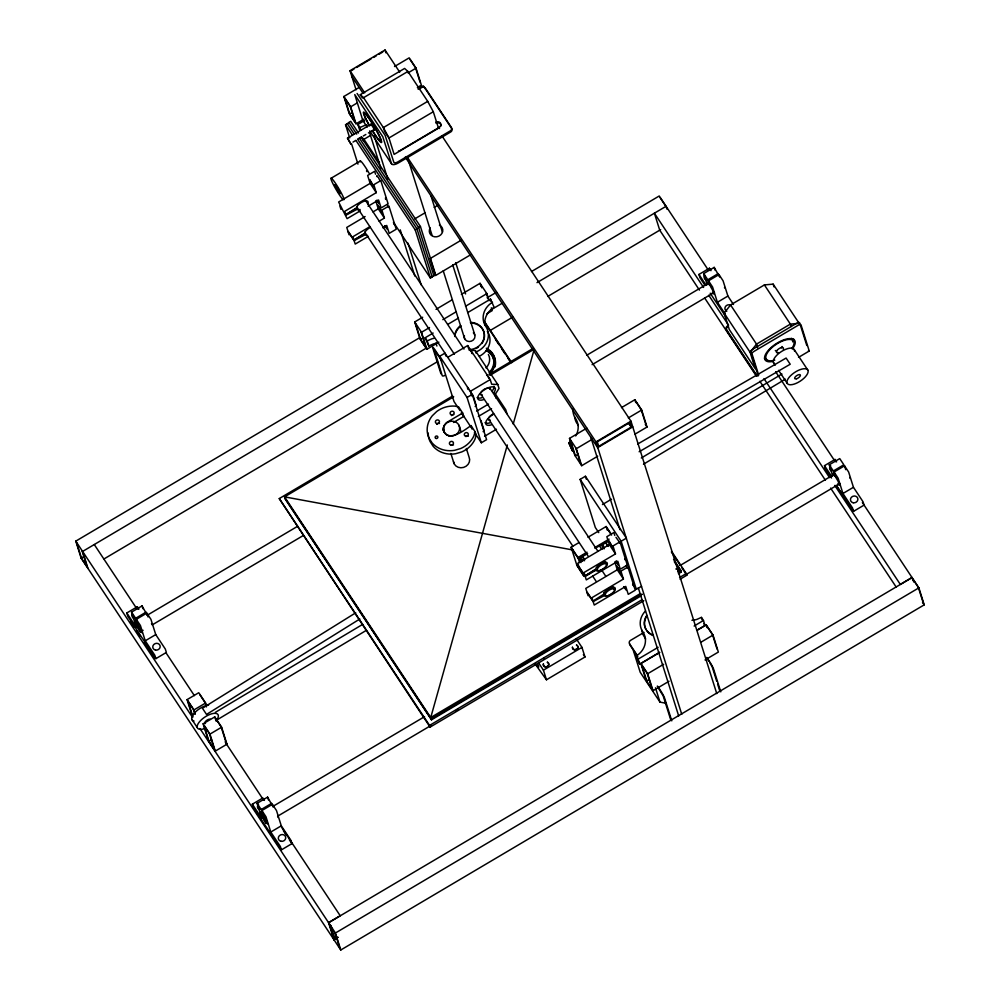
<?xml version="1.0" encoding="UTF-8"?>
<svg xmlns="http://www.w3.org/2000/svg" width="1000" height="1000" viewBox="0 0 1000 1000"><rect width="100%" height="100%" fill="white"/><g stroke="black" fill="none" stroke-linecap="round" stroke-linejoin="round"><path stroke-width="1.5" d="M443.25 429.8L443.837 425.863L446.475 422.6L462.675 413.025L458.6 406.863L454.812 406.112A24.55 22.1 -17.5 0 0 436.788 411.438L432.275 415.775A24.55 22.1 -17.5 0 0 428.963 438.05L432.1 442.925A24.55 22.1 -17.5 0 0 454.538 450.337L460.688 448.525A24.55 22.1 -17.5 0 0 473.925 435.8L475.112 431.788L471.012 425.6C464.825 429.8 447.8 443.575 443.25 429.8L443.963 432.062M507.325 444.988L430.737 717.525L431.475 719.837L640.913 595.95M513.225 424.025L533.837 350.637M475.112 431.788L476.175 435.175L475 439.188A24.55 22.1 -17.5 0 1 461.75 451.925L455.613 453.738A24.55 22.1 -17.5 0 1 433.175 446.325L430.025 441.45A24.55 22.1 -17.5 0 1 428.225 433M347.5 138.162L350.9 144.025L347.5 138.162L370.613 124.488M724.137 313.113L730.562 304.95L764.4 284.925L773.15 284.125L799.112 323.3L790.362 324.113L756.525 344.125L750.1 352.3L755.275 368.713L729.312 329.538L724.137 313.113L750.1 352.3M140.412 631.875L135.013 622.475L140.113 631.65L143.1 630.288M355.712 612.812L202.425 708.238L206.525 714.425L359.812 619M216.537 720.175L366.438 630.3M643.475 464.212L785.337 379.15M215.362 712.337L362.7 624.362M641.3 458L781.938 374.012M356.087 89.8L350.025 70.713L385.037 50L399.7 72.138M351.375 70.588L353.988 69.037M356.6 67.487L370.975 58.987M373.587 57.438L376.2 55.9M378.812 54.35L382.738 52.025M364.025 119.075L356.025 123.8L349.2 113.488L343.837 96.512L358.512 87.837M394.513 66.525L409.188 57.85L416.025 68.162L421.375 85.15L417.375 87.513M360.275 94.663L404.613 68.438L407.9 71.45L427.713 101.363L433.312 111.737L438.488 128.162L394.137 154.388L388.963 137.975L383.363 127.587L363.55 97.688L360.275 94.663L362.488 98.012M363.55 97.688L407.9 71.45M356.025 123.8L350.675 106.825L357.337 102.875M408.013 72.9L416.025 68.162M349.7 113.963L344.7 98.112L350.175 106.35L355.163 122.212L349.7 113.963L352.375 112.375M349.688 137.887L345.55 124.763L349.038 122.525M359.487 129.537L357.887 124.45L364.55 120.5M417.9 88.95L423.225 85.787L425.275 88.888A2.725 2.45 -17.5 0 1 425.725 89.338L451.688 128.525A2.725 2.45 -17.5 0 1 450.725 131.962L398.212 163.025A6.825 2.875 -33.5 0 1 391.488 163.65L382.8 136.762L354.762 94.575L362.788 120.337A6.825 2.875 -33.5 0 0 364.538 121.35M419.05 89.075L421.675 87.525A2.725 2.45 -17.5 0 1 425.375 88.2L451.337 127.387A2.725 2.45 -17.5 0 1 450.363 130.825L397.863 161.887A4.088 1.725 -33.5 0 1 393.825 162.262L385.138 135.387L357.1 93.488M353.013 142.088L355.575 140.562M358.137 139.05L360.712 137.525M363.275 136.012L365.838 134.488M368.413 132.975L374.825 129.175M427.713 101.363L383.363 127.587L384.525 131.263L388.963 137.975L433.312 111.737M361.788 137.287L363.975 139.3L370.688 135.325M330.95 178.337L360.125 161.088M435.75 122.25A3.413 3.075 -17.5 0 1 440.375 123.1A3.413 3.075 -17.5 0 1 439.162 127.413L400.15 150.488A3.413 3.075 -17.5 0 1 398.462 151.012M375.55 174.213L374.637 171.312L367.638 175.45L370.138 183.375L338.625 202.013L347.1 218.65L360.225 210.888M368.1 206.225L378.6 200.012L381.1 207.938L388.1 203.8L380.788 180.588L373.787 184.725L376.275 192.65L344.775 211.287L345.85 214.688L356.4 207.913A6.825 2.875 -33.5 0 1 363.675 201.375A6.825 2.875 -33.5 0 1 367.775 203.738M345.812 214.638L356.425 208.438M345.988 215.2L356.863 209.375A6.825 2.875 -33.5 0 0 360.125 209.488M365.125 216.562L346.75 227.438L347.825 230.837L353.975 240.113L364.525 233.337A6.825 2.875 -33.5 0 1 369.5 227.9M373 211.9L378.263 208.8L375.763 200.875M369.963 226.625L352.9 236.713L353.975 240.113M379.15 221.188L384.4 218.075L381.9 210.15L388.913 206.012L396.225 229.225L389.225 233.363L386.725 225.438L382.788 227.775M353.938 240.062L364.55 233.863M354.113 240.625L364.988 234.8A6.825 2.875 -33.5 0 0 366.9 235.175M368.35 236.312L355.225 244.075L354.15 240.675L348 231.4L349.075 234.8M414.712 218.9L425.087 212.763M434.162 207.387L438.05 205.087M361.062 136.912L420.425 226.513L418.638 227.562L433.888 275.812M416.938 228.75L432.188 277L430.4 278.05L415.238 229.938L418.713 227.7L359.275 137.975M461.275 240.15L430.163 258.562L435.513 275.538L470.525 254.838M432.1 276.875L435.588 274.637L420.425 226.513M438.875 342.175L426.875 349.275L420.037 338.963L414.688 321.975L422.688 317.238M436.025 309.35L452.025 299.887M461.362 294.363L480.037 283.312L486.863 293.625L489.1 300.712M426.875 349.275L421.512 332.287L429.513 327.55M442.85 319.662L456.188 311.775M465.525 306.25L486.863 293.625M862.387 502.55L918.863 587.863L924.225 604.85L340.775 950L81.137 558.112L75.775 541.138L419.938 337.537M487.15 297.775L496.562 292.213M531.512 271.537L659.225 195.987L708.337 270.138M421.012 331.825L426.012 347.675L420.55 339.425L423.212 337.85M438.275 343.062A19.163 17.25 -17.5 0 0 433.363 343.963L428.8 345.975L425.138 337.788L433.137 333.05M447.812 324.375L458.475 318.062M467.812 312.538L490.487 299.125L494.137 307.312A19.163 17.25 -17.5 0 0 484.913 325.225M426.763 347.85L82.6 551.438L87.963 568.425M491.287 309.675L502.05 303.312M537 282.638L666.062 206.3L666.95 209.137M486.887 313.775L492.212 310.613L491.325 307.787M81.137 558.112L85.162 555.725M459.988 410.55L454.012 401.525L439.725 356.238L444.975 353.125L445.9 356.05M104.1 558.888L437.5 361.65M489.925 330.637L512.775 317.125M547.737 296.45L660.662 229.638M447.837 357.287L467.675 345.55L490.213 379.575L491.688 384.237L497.775 384.5L499.025 388.462L495 394.725L496.1 398.225M643.812 600.688L430.1 727.113L279.262 498.562L452.65 396M488.938 374.525L533.288 348.288M453.7 396.8L284.538 496.863L285.275 499.188L431.475 719.837M489.95 375.35L532.913 349.938M490.213 379.575L470.375 391.312L471.85 395.962M472.3 394.375L486.587 439.663L481.337 442.775L467.05 397.475L472.3 394.375L364.8 232.175M475.163 406.463L476.325 405.775L473.013 395.275M155.875 658.65L154.812 655.25L145.238 640.812L140.425 625.525L136.325 619.338L146.825 613.125L150.925 619.312L155.75 634.6L165.312 649.038L166.375 652.438L155.875 658.65L127.863 616.375L126.8 612.975L137.3 606.763L138.887 609.163M705.113 285.525L700.025 277.838L698.95 274.438L709.45 268.225L711.05 270.637M126.8 612.975L136.363 627.413L131.537 612.125L142.05 605.913L146.95 614.663M707.2 284.713L703.7 273.587L714.2 267.375L719.1 276.125M453.512 422.475L463.75 416.425L462.675 413.025M476.625 411.125L488.525 404.087M137.312 623.413L135.7 618.275L146.137 612.1M718.3 273.562L707.8 279.775L703.7 273.587M478.325 416.463L491.55 408.638M733.475 304.488L727.9 296.062L723.075 280.788L718.975 274.6L708.475 280.812L712.575 287L717.4 302.275L725.362 314.312M147.1 615.312L297.675 526.25M586.712 355.262L709.05 282.887M707.562 283.975A6.825 0.737 59.4 0 1 708.888 284.15L709.475 284.875M140.225 630.825A6.825 0.737 59.4 0 0 141.9 631.912A6.825 0.737 59.4 0 0 138.5 625.35L138 624.438M152.513 624.712L303.075 535.65M592.112 364.663L714.45 292.288M483.1 431.625L484.275 430.925L480.962 420.438M484.575 436.275L496.475 429.237M145.238 640.812L155.75 634.6M717.4 302.275L727.9 296.062M597.688 456.213L581.688 465.688L574.85 455.375L569.5 438.387L586.838 428.125M621.512 407.612L634.85 399.725L641.675 410.037L647.038 427.025L635.025 434.125M581.688 465.688L576.325 448.7L592.337 439.225M628.337 417.925L641.675 410.037M681.762 714.312L595.975 441.912L630.975 421.2L441.987 135.963M578.025 454.263L575.363 455.838L570.363 439.988M631.425 426.987L598.75 446.325L597.312 441.788L629.987 422.463L631.425 426.987L628.825 423.088M632.762 426.863L597.675 447.638L405.312 157.125M192.45 716.612L187.087 699.625L198.762 692.725L205.588 703.037L206.488 705.863M598.75 532.638L595.325 527.487L580.15 479.363L585.413 476.262L626.4 538.125L621.15 541.237L636.325 589.35L641.575 586.25M195.263 714.188L193.925 709.938L205.588 703.037M798.538 357.362L809.137 351.087M203.113 723.812L214.775 716.9L221.612 727.212L226.962 744.2L215.3 751.1L208.463 740.788L203.113 723.812L209.95 734.125L215.3 751.1M209.95 734.125L221.612 727.212M602.463 504.538L611.538 499.175M208.975 741.263L203.975 725.413L209.438 733.65L214.438 749.513L208.975 741.263L211.562 739.725M576.8 565.05L571.138 547.212L578.925 542.612M588 537.25L606.15 526.512L611.275 534.237M579.612 562.625L577.975 557.525L587.05 552.163M594.825 547.562L609.087 539.125M586.062 553.775L578.237 558.375L571.413 548.062M595.1 548.4L608.062 540.75M587.625 553.525L579.625 558.25L580.988 562.575M608.263 541.3L602.925 544.462L604.288 548.775M614.75 535.45L613.837 532.55L606.838 536.7L609.338 544.625L577.825 563.263L578.9 566.65L585.05 575.938L595.612 569.15A6.825 2.875 -33.5 0 1 604.087 562.25A6.825 2.875 -33.5 0 1 605.55 566.888A6.825 2.875 -33.5 0 1 596.075 570.625L595.775 570.188M581.788 561.425L584.462 559.85M580.15 570.612L579.075 567.225L585.225 576.5L586.3 579.9L617.8 561.263L620.3 569.188L627.3 565.05L619.987 541.838L612.987 545.975L615.487 553.9L583.975 572.537L585.05 575.938L595.625 569.675M585.188 576.45L595.8 570.237M614.788 561.85L617.275 569.775L585.775 588.413L586.85 591.812L593 601.087L603.55 594.312A6.825 2.875 -33.5 0 1 610.062 588.075A6.825 2.875 -33.5 0 1 615.288 589.113A6.825 2.875 -33.5 0 1 608.775 595.337M588.1 595.775L587.025 592.375L593.175 601.65L594.237 605.05L625.75 586.413L628.25 594.338L635.25 590.2L627.938 566.987L620.925 571.125L623.425 579.05L591.925 597.688L593 601.087M593.138 601.6L604.012 595.775A6.825 2.875 -33.5 0 0 607.275 595.887M831.513 478.025L825.562 469.05L824.5 465.662L835 459.45L836.587 461.85M264.925 820.8A6.825 0.737 59.4 0 0 267.525 823.45A6.825 0.737 59.4 0 0 264.05 816.575L261.875 810.562L272.375 804.35L276.475 810.537L281.288 825.825L290.85 840.25L291.925 843.65L281.425 849.862L253.412 807.588L252.338 804.188L262.85 797.975L264.438 800.387M829.237 464.812L839.737 458.6L843.838 464.775L833.337 470.988L829.237 464.812L832.75 475.925M252.338 804.188L261.913 818.625L257.087 803.337L267.587 797.125L272.5 805.888M261.512 814.925A6.825 0.737 59.4 0 1 262.275 813.9L262.8 814.663L261.25 809.5L271.688 803.312M836.6 485.712L853.575 511.325L864.075 505.112L863.012 501.725L853.45 487.287L848.625 472L844.525 465.812L834.025 472.025L836.2 478.038A6.825 0.737 59.4 0 1 839.6 484.588A6.825 0.737 59.4 0 1 837.925 483.5M272.65 806.538L424.562 716.663M679.987 565.562L834.587 474.113M263.488 815.688L261.925 810.525M835.638 477.163L834.087 471.987L838.125 478.212L842.938 493.5L852.513 507.938L853.575 511.325M640.188 593.638L430.737 717.525L284.538 496.863L573.038 550.013M677.775 571.4L680.462 569.8L673.575 559.425M431.188 718.95L641.975 594.25M680.9 571.225L678.225 572.812L680.925 571.275L675.75 563.438M641.988 594.3L431.2 719L284.988 498.288M678.5 573.713L681.188 572.125L680.462 569.8L675.85 568.962M430.1 727.113L429.562 725.413L641.925 599.788M679.562 577.525L686.275 573.55L671.675 551.512M278.062 815.938L431.312 725.275M455.513 710.962L458.2 709.362M619.525 613.938L622.212 612.35M685.4 574.963L840 483.512M680.1 579.225L686.812 575.25L686.275 573.55M581.95 647.387L584.987 657L546.475 679.788L543.438 670.163L581.95 647.387L576.325 638.9M842.938 493.5L853.45 487.287M281.425 849.862L280.35 846.462L270.788 832.038L281.288 825.825M643.988 632.425L630.55 640.375A2.725 2.45 -17.5 0 0 629.587 643.825A2.725 2.45 -17.5 0 0 629.938 644.95L637.625 656.55M659.725 652.4L639.725 664.237L638.112 659.137L658.125 647.312M694.125 626.013L703.462 620.487L701.413 617.388L696.838 619.412A19.163 17.25 -17.5 0 1 691.925 620.3M669.025 681.25L653.025 690.713L646.188 680.4L640.837 663.425L659.5 652.375M696.838 630.288L706.175 624.763L713.012 635.075L718.363 652.062L705.025 659.95M697.062 630.312L705.075 625.588L703.462 620.487M653.025 690.713L647.663 673.737L663.662 664.262M701.012 642.175L713.012 635.075M649.362 679.287L646.688 680.875L641.7 665.013L647.163 673.263L652.163 689.125M337.975 937.3L333.938 939.688L328.55 922.65L340.225 915.75L281.537 827.175M912.925 580.388L912 577.513L900.325 584.425L834.75 485.425M328.587 922.7L912.038 577.562M340.775 950L335.425 933.012L918.863 587.863M333.9 939.638L337.8 937.337M637.725 444.012L786.112 358.05L790.212 364.237L639.138 451.763M360.737 130.087L359.938 127.537L364.5 125.525A19.163 17.25 -17.5 0 1 366.938 124.938M428.8 345.975L427.188 340.875L431.763 338.862A19.163 17.25 -17.5 0 1 434.188 338.275M469.137 350.2L475.238 350.475L497.775 384.5M637.712 657.212L633.4 650.713L640.188 672.225L660 702.125L666.012 703.238M388.45 207.45L388.462 206.675M619.525 543.275L619.538 542.5M627.475 568.425L627.487 567.65M385.45 198.95L385.962 199.425L385.475 197.862M472.175 353.625L471.662 352.987M582.562 556.512L584.55 559.4M373.587 129.725C377.137 133.475 368.888 119.875 371.037 125.463M487.325 375.525L486.662 374.8L486.788 375.45M378.162 177.362L376.775 175.688L376.962 176.588M467.488 387.262L468.9 389.538M137.262 623.438L136.738 622.688A6.825 0.737 59.4 0 0 135.412 622.5M487.337 331.5L488.038 332.525A19.1 17.188 -17.5 0 1 479.45 356.225M484.45 322.15L510.337 361.213M764.4 284.925L790.362 324.113L791.137 326.562M794.262 349.637L807.925 370.262A12.275 5.175 -33.5 0 1 794.225 384.087A12.275 5.175 -33.5 0 1 790.438 375.875A12.275 5.175 -33.5 0 1 807.925 370.262M773.475 362.6L775.175 365.188M778.6 370.337L787.138 383.225M775.65 371.725L834.338 460.288M660.088 197.575L665.55 205.825M730.562 304.95L756.525 344.125L757.688 347.812M922.513 602.275L924.225 604.85M698.95 274.438L706.125 285.262M710.212 293.212L726.338 317.55M824.5 465.662L831.675 476.488M824.875 468.375L830.05 476.188M836.087 485.312L852.487 510.05M703.575 287.45L654.388 213.212L659.737 230.2L699.438 290.113M708.75 295.275L728.6 325.225M763.988 378.625L829.562 477.612M757.163 375.938L726.425 329.538A2.725 2.45 -17.5 0 1 727.387 326.087M756.663 375.775L726.775 330.662A2.725 2.45 -17.5 0 1 726.5 328.8M704.613 297.925L756.388 376.075M759.85 381.287L825.425 480.275M830.612 488.088L896.188 587.075M410.05 59.45L415.513 67.7L420.062 82.112M635.7 401.325L641.175 409.575L646.175 425.425M645.325 424.45L647.038 427.025M628.488 423.05L630.825 426.587M671.363 551.912L679.95 564.875M681.663 567.475L686.812 575.25M350.025 70.713L364.7 92.85M406.987 156.675L595.975 441.912M674.312 561.737L676.025 564.338M679.475 569.525L681.188 572.125M351.812 76.375L363.038 93.3M707.038 626.362L712.5 634.612L717.05 649.025M703.7 623.525L705.075 625.588M362.962 120.675L367.175 127.05M369.712 130.875L391.65 163.988M343.837 96.512L350.675 106.825M569.5 438.387L576.325 448.7M357.887 124.45L359.938 127.537M568.787 442.725L572.45 450.913L568.787 442.725A19.163 17.25 -17.5 0 0 570.85 441.337M363.975 139.3L379.475 162.712M484.363 321.413L511.688 362.663M706.775 657.362L709.338 661.225A6.825 0.737 59.4 0 1 713.637 669.212L720.788 691.862M707.125 658.5L708.838 661.075M361.425 137.4L363.65 140.75M495.487 339.462L498.938 344.663M501.512 348.562L504.963 353.762M507.55 357.663L510.125 361.562M358.475 133.025L350.737 121.337L348.95 122.387L356.7 134.075M347.25 123.575L354.212 134.088M357.575 139.162L417.013 228.875M345.55 124.763L352.425 135.15M355.875 140.338L415.238 229.938M580.15 479.363L621.15 541.237M606.413 527.362L611.55 535.1M370.138 183.375L376.275 192.65M609.338 544.625L615.487 553.9M393.413 222.225L430.4 278.05M632.9 584.2L636.325 589.35M378.263 208.8L384.4 218.075M617.275 569.775L623.425 579.05M494.875 393.275L505.725 409.663L506.975 413.625M365.6 200.6L463.975 349.075M489.875 388.15L597.737 550.962M604.637 561.375L606.375 563.987M601.375 569.6L605.688 576.112M612.587 586.538L614.312 589.138M356.863 207.025L454.375 354.2M481.125 394.575L588.138 556.087M489.075 419.738L572.775 546.075M580.55 557.8L582.275 560.4M592.625 576.025L596.075 581.237M603.85 592.962L605.575 595.562M571.138 547.212L577.975 557.525M439.725 356.238L467.05 397.475M441.325 359.425L435.35 350.4A6.825 0.737 59.4 0 0 432.825 348.075L440.863 373.55A2.725 1.15 -33.5 0 0 441.35 373.938M629.587 643.825L637.263 655.425M657.763 686.35L660.325 690.225A6.825 0.737 59.4 0 1 664.638 698.213L671.775 720.85M441.688 360.562L434.2 349.712L442.225 375.613A2.725 1.15 -33.5 0 0 444.913 375.375M657.262 686.2L663.175 695.9L670.85 720.212M645.462 611A19.1 17.188 -17.5 0 0 642.163 630.85L642.862 631.862A19.163 17.25 -17.5 0 1 636.062 656.05L638.112 659.137M414.688 321.975L421.512 332.287M425.138 337.788L427.188 340.875M640.837 663.425L647.663 673.737M639.725 664.237L636.062 656.05M462.55 414.412L471.938 428.587M474.5 432.463L481.337 442.775M461.3 412.725L463.75 416.425M474.538 432.7L476.175 435.175M583.375 654.587L584.987 657M538.625 662.887L543.438 670.163M546.475 679.788L535.288 664.2M279.262 498.562L429.562 725.413M199.625 694.325L205.087 702.575L206.45 706.888M215.637 718.5L221.112 726.75L226.1 742.6M225.263 741.625L226.962 744.2M94.275 544.538L136.562 608.362M165.9 652.65L194.375 695.625M225.45 742.513L263.412 799.825M283.438 830.837L285.988 834.688M289.375 839.812L291.925 843.65M131.537 612.125L135.638 618.312M257.087 803.337L261.188 809.525M261.875 810.562L265.975 816.75L270.788 832.038M187.087 699.625L193.925 709.938M130.55 621.65L134 626.862M136.588 630.775L140.037 635.975M144.362 642.487L154.713 658.125M75.775 541.138L192.2 716.862M199.975 728.575L335.425 933.012M191.788 719.3L197.25 727.55M709.688 662.362L712.188 666.9L716.737 681.312M487.663 376.012L489.025 378.375M584.538 560.75L582.325 556.475M366.5 170.938L366.95 171.663M616.3 560.8L618.162 564.812L615.775 561.5M623.725 586.663L626.112 589.963L624.75 586.8M378.663 178.15L380.025 180.6M376.575 200.263L378.963 203.562L377.6 200.4M384.7 225.688L387.088 228.988L385.725 225.825M468.175 389.45L467.475 388.225M626.312 565.388L626.775 566.225M608.312 546.35L605.725 542.587L605.887 543.4M606.538 544.7L606.95 545.462M387.287 204.412L387.75 205.25M619.237 541.838L615.975 537.325M470.25 350.7L469.6 349.012L472.325 353.425M624.675 559.113L624.975 559.763M632.625 584.263L633.112 585.425M393.6 223.287L394.087 224.45M923.363 603.25L918.363 587.4L912.9 579.15L913.8 582.038M806.8 345.5L799.65 322.863A2.725 1.15 -33.5 0 0 796.963 323.113L752.625 349.338A2.725 1.15 -33.5 0 0 750.65 351.85L758.225 375.913M844.525 465.812L845.738 469.663M835 459.45L835.713 461.712M833.4 470.962L835.013 476.087L834.438 475.363A6.825 0.737 59.4 0 0 833.112 475.188M773.15 284.125L774.013 286.863M758.7 375.15L752.013 353.913A2.725 1.15 -33.5 0 1 753.988 351.4L798.325 325.175A2.725 1.15 -33.5 0 1 801.025 324.925L809.05 350.4A6.825 0.737 59.4 0 1 808.425 350.625M718.975 274.6L719.788 277.162M714.2 267.375L715.075 270.163M709.45 268.225L710.163 270.487M708.538 280.775L710.662 286.812A6.825 0.737 59.4 0 1 714.05 293.375A6.825 0.737 59.4 0 1 712.387 292.288M707.85 279.738L709.412 284.913M706.175 624.763L707.075 627.6M634.85 399.725L635.737 402.562M701.413 617.388L702.212 619.938M717.638 684.137L719.862 691.213M630.975 421.2L716.762 693.612M590.837 437.325L619.963 529.688M638.288 587.8L678.688 715.925M606.15 526.512L607.312 530.2M655.475 687.788L660 702.125M585.413 476.262L586.325 479.175M575.825 448.237L580.825 464.087M601.587 544.575L602.925 548.825M439.162 127.413L439.525 128.537M490.487 299.125L491.287 301.675M486.362 293.163L488.175 298.925M480.887 284.913L481.8 287.8M480.037 283.312L480.925 286.15M455.712 262.65L465.575 293.938M385.037 50L385.925 52.825M431.138 196.388L442.413 232.15M452.738 264.925L474.825 334.95M475.238 350.475L476.062 353.125M467.675 345.55L468.775 349.038M408.013 159.075L431.975 235.05M443.237 270.812L464.85 339.338M471.012 425.6L472.075 428.988M374.2 135.863L387.812 179.075M408.013 243.137L421.175 284.85M369.712 133L380.988 168.762M400.25 229.85L414.812 276.025M435.95 343.075L436.887 346.05M459.062 425.4L460.875 431.163M466.337 448.45L469.062 457.1A8.188 7.362 -17.5 0 1 463.612 467.4A8.188 7.362 -17.5 0 1 453.5 461.7M415.55 323.575L420.55 339.425M443.263 427.8L444.325 431.2M450.863 453.462L454.038 463.55M351.525 143.713L357.962 164.125M339.875 205.975L340.95 209.375M334.913 932.55L339.913 948.4M330.8 925.413L334.9 938.375M329.45 924.3L334.45 940.15M272.375 804.35L273.175 806.912M267.587 797.125L268.463 799.912M214.775 716.9L216.125 721.15M194.775 713.8L193.412 709.475L187.95 701.225L192.95 717.075M146.825 613.125L148.038 616.975M142.05 605.913L142.925 608.688M137.3 606.763L138.012 609.025M136.387 619.312L137.938 624.475M82.1 550.975L87.1 566.825L81.638 558.575L76.638 542.725M491.262 424.925A10.225 4.312 -33.5 0 1 485.688 422.562A10.225 4.312 -33.5 0 1 493.15 414.412M490.325 420.15A5.45 2.3 -33.5 0 1 488.713 417.863A5.45 2.3 -33.5 0 1 493.638 413.7M489.9 422.863A10.225 4.312 -33.5 0 1 485.012 422.7M343.125 199.812A12.962 1.412 59.4 0 1 332.5 182.825A12.962 1.412 59.4 0 1 334.8 182.312A12.962 1.412 59.4 0 1 344.237 199.562M360.2 161.912A12.962 1.412 59.4 0 1 369.1 173.25M599.862 546.413A12.275 1.338 59.4 0 1 601.5 549.163M451.062 445.412A2.05 1.837 -17.5 0 1 453.512 444.963M451.463 415.625A2.05 1.837 -17.5 0 1 453.738 414.625M465.938 436.613A2.05 1.837 -17.5 0 1 468.387 436.163M436.725 424.325A2.05 1.837 -17.5 0 1 439.5 423.512M483.325 399.775A10.225 4.312 -33.5 0 1 478.6 395.312A10.225 4.312 -33.5 0 1 491.138 386.925A10.225 4.312 -33.5 0 1 493.675 392.85M486.887 388.1A5.45 2.3 -33.5 0 1 489.862 389.363M482.375 395A5.45 2.3 -33.5 0 1 480.775 392.7A5.45 2.3 -33.5 0 1 485.688 388.537M493.925 386.262A10.225 4.312 -33.5 0 1 492.312 390.788M481.95 397.713A10.225 4.312 -33.5 0 1 477.062 397.55M576.413 645.113A2.725 2.45 -17.5 0 1 577.638 648.138A2.725 2.45 -17.5 0 1 574.425 649.788A2.725 2.45 -17.5 0 1 572.45 647.15M259.337 809.562A3.75 3.375 -17.5 0 1 258.538 804.25M277.6 816A6.825 0.737 59.4 0 1 278.062 817.475M547.4 662.075A2.725 2.45 -17.5 0 1 545.375 666.737L544.725 666.538A2.725 2.45 -17.5 0 1 543.438 663.825M576.587 645A2.725 2.45 -17.5 0 1 577.163 648.863L574.562 649.663A2.725 2.45 -17.5 0 1 572.537 647.4M538.075 664.812A10.225 1.113 59.4 0 1 536.1 664.538M831.5 471.025A3.75 3.375 -17.5 0 1 830.688 465.712M849.75 477.475A6.825 0.737 59.4 0 1 850.1 478.375M134.7 618.625A3.75 3.375 -17.5 0 1 132.4 613.775M151.5 623.587A6.825 0.737 59.4 0 1 152.05 624.788M706.85 280.1A3.75 3.375 -17.5 0 1 704.562 275.238M724.55 287.162A6.825 0.737 59.4 0 1 724.538 287.887M726.787 311.262A3.75 3.375 -17.5 0 1 725.662 306.3A3.75 3.375 -17.5 0 1 731.237 305.625M547.312 662.325A2.725 2.45 -17.5 0 1 548.475 665.487A2.725 2.45 -17.5 0 1 545.025 666.925A2.725 2.45 -17.5 0 1 543.45 663.938M543.888 658.475A2.725 2.45 -17.5 0 1 543.425 658.55M194 721.025A12.275 5.175 -33.5 0 1 194.625 712.837A12.275 5.175 -33.5 0 1 208.588 705.1M205.5 723.5A3.337 1.4 -33.5 0 1 206.262 720.713A3.337 1.4 -33.5 0 1 210.4 719.35M203.9 728.863A12.275 5.175 -33.5 0 1 198.238 723.512A12.275 5.175 -33.5 0 1 213.275 713.45A12.275 5.175 -33.5 0 1 216.325 720.55M727.188 327.65A2.725 2.45 -17.5 0 1 727.75 327.225M773.112 361.35A17.725 7.475 -33.5 0 1 766.562 352.65A17.725 7.475 -33.5 0 1 788.263 338.713A17.725 7.475 -33.5 0 1 792.275 349.038M793.713 339.137A17.725 7.475 -33.5 0 1 793.8 341.35M766.562 359.562A17.725 7.475 -33.5 0 1 764.488 358.688M791.538 338.312A16.363 6.9 -33.5 0 1 792.638 341.825M774.775 360.163A16.363 6.9 -33.5 0 1 767.05 353.325A16.363 6.9 -33.5 0 1 786.575 339.738A16.363 6.9 -33.5 0 1 792.025 348.162M782.075 346.512A4.088 1.725 -33.5 0 1 781.413 347.812M777.275 350.575A4.088 1.725 -33.5 0 1 775.312 350.513M778.637 352.638A4.088 1.725 -33.5 0 1 776.625 351.075A4.088 1.725 -33.5 0 1 781.213 347.625A4.088 1.725 -33.5 0 1 783.225 349.188M653.337 635.588A14.988 13.487 -17.5 0 1 647.337 631.512L645.812 628.987A14.988 13.487 -17.5 0 1 646.787 615.363M646 629.562A14.988 13.487 -17.5 0 1 646.963 615.925M653.162 635.025A14.988 13.487 -17.5 0 1 647.163 630.95M641.925 630.262A19.1 17.188 -17.5 0 0 643.775 635.938L644.475 636.962A19.163 17.25 -17.5 0 1 645.588 638.925M572.975 408.825A19.1 17.188 -17.5 0 0 574.888 417.525L575.588 418.537A19.163 17.25 -17.5 0 1 575.7 435.938M574.65 416.938A19.1 17.188 -17.5 0 0 576.5 422.612L577.2 423.625A19.163 17.25 -17.5 0 1 578.312 425.6M482 343.475A14.988 13.487 -17.5 0 0 482.962 329.85L481.613 327.887A14.988 13.487 -17.5 0 0 470.6 322.975M478.425 347.088A14.988 13.487 -17.5 0 1 476.213 348.45M454.812 336.538A14.988 13.487 -17.5 0 1 460.85 326.112M471.087 349.475A14.988 13.487 -17.5 0 0 482.788 329.275L481.438 327.325A14.988 13.487 -17.5 0 0 470.425 322.4M454.637 335.975A14.988 13.487 -17.5 0 1 460.675 325.55M475.812 352.025A19.1 17.188 -17.5 0 0 486.438 327.425L485.737 326.413A19.163 17.25 -17.5 0 1 492.537 302.225M464.438 335.725A5.4 4.862 -17.5 0 0 464.837 339.038L465.325 339.75A5.4 4.862 -17.5 0 0 474.438 334.162L473.963 333.462A5.4 4.862 -17.5 0 0 473.338 332.85M439.4 225.113A6.825 6.138 -17.5 0 1 441.925 233.412A6.825 6.138 -17.5 0 1 432.7 236.238A6.825 6.138 -17.5 0 1 430.175 227.938M488.375 354.438A12.962 11.662 -17.5 0 1 486.012 367.887M486.312 348.237A17.725 15.962 -17.5 0 1 490.125 373.338M486.675 349.375A17.725 15.962 -17.5 0 1 494.975 366.987M485.975 350.525A16.363 14.737 -17.5 0 1 489.487 373.688M486.812 350.012A16.363 14.737 -17.5 0 1 489.137 372.562M369.312 125.612A17.725 1.938 59.4 0 1 365.863 113.975A17.725 1.938 59.4 0 1 380.95 139.462A17.725 1.938 59.4 0 1 372.438 130.912M436.112 123.387A3.413 3.075 -17.5 0 1 441.2 125.763M369.6 125.763A16.363 1.787 59.4 0 1 366.413 115.013A16.363 1.787 59.4 0 1 380.337 138.55A16.363 1.787 59.4 0 1 372.488 130.65M774.388 363.612A12.275 5.175 -33.5 0 1 781.688 351.375A12.275 5.175 -33.5 0 1 794.475 351.087M369.775 179.825L373.512 186.3L369.775 179.825M377.9 205.25L381.637 211.725L377.9 205.25M608.975 541.075L612.725 547.537L608.975 541.075M616.925 566.225L620.662 572.7L616.925 566.225M260.55 813.688L265.963 823.088L260.55 813.688M335.012 184.75C339.162 196.525 344.5 196.875 335.012 184.75M583.638 575.363L576.737 565.013L583.837 576.175L583.575 575.325M608.112 595.725A5.45 2.3 -33.5 0 0 614.625 589.65A5.45 2.3 -33.5 0 0 607.087 591.675A5.45 2.3 -33.5 0 0 608.112 595.725M448.413 435.65A8.188 7.362 -17.5 0 0 459.6 427.238A8.188 7.362 -17.5 0 0 446.65 422.975A8.188 7.362 -17.5 0 0 448.413 435.65M436.875 423.6A2.05 1.837 -17.5 0 0 439.375 421.2A2.05 1.837 -17.5 0 0 435.988 420.538A2.05 1.837 -17.5 0 0 436.875 423.6M450.925 445.062A2.05 1.837 -17.5 0 0 453.387 442.638A2.05 1.837 -17.5 0 0 449.988 442.013A2.05 1.837 -17.5 0 0 450.925 445.062M465.8 436.262A2.05 1.837 -17.5 0 0 468.263 433.837A2.05 1.837 -17.5 0 0 464.875 433.212A2.05 1.837 -17.5 0 0 465.8 436.262M451.625 414.888A2.05 1.837 -17.5 0 0 454.1 412.463A2.05 1.837 -17.5 0 0 450.712 411.825A2.05 1.837 -17.5 0 0 451.625 414.888M436.163 438.475A1.363 1.225 -17.5 0 0 437.812 436.85A1.363 1.225 -17.5 0 0 435.538 436.438A1.363 1.225 -17.5 0 0 436.163 438.475M600.163 570.575A5.45 2.3 -33.5 0 0 606.688 564.5A5.45 2.3 -33.5 0 0 599.138 566.525A5.45 2.3 -33.5 0 0 600.163 570.575M281.075 841.3A3.75 3.375 -17.5 0 0 285.6 836.85A3.75 3.375 -17.5 0 0 279.375 835.7A3.75 3.375 -17.5 0 0 281.075 841.3M853.225 502.762A3.75 3.375 -17.5 0 0 857.763 498.312A3.75 3.375 -17.5 0 0 851.525 497.163A3.75 3.375 -17.5 0 0 853.225 502.762M155.525 650.075A3.75 3.375 -17.5 0 0 160.062 645.625A3.75 3.375 -17.5 0 0 153.825 644.488A3.75 3.375 -17.5 0 0 155.525 650.075M796.637 378.738A3.337 1.4 -33.5 0 0 800.35 374.988A3.337 1.4 -33.5 0 0 795.612 376.512A3.337 1.4 -33.5 0 0 796.637 378.738"/></g></svg>
